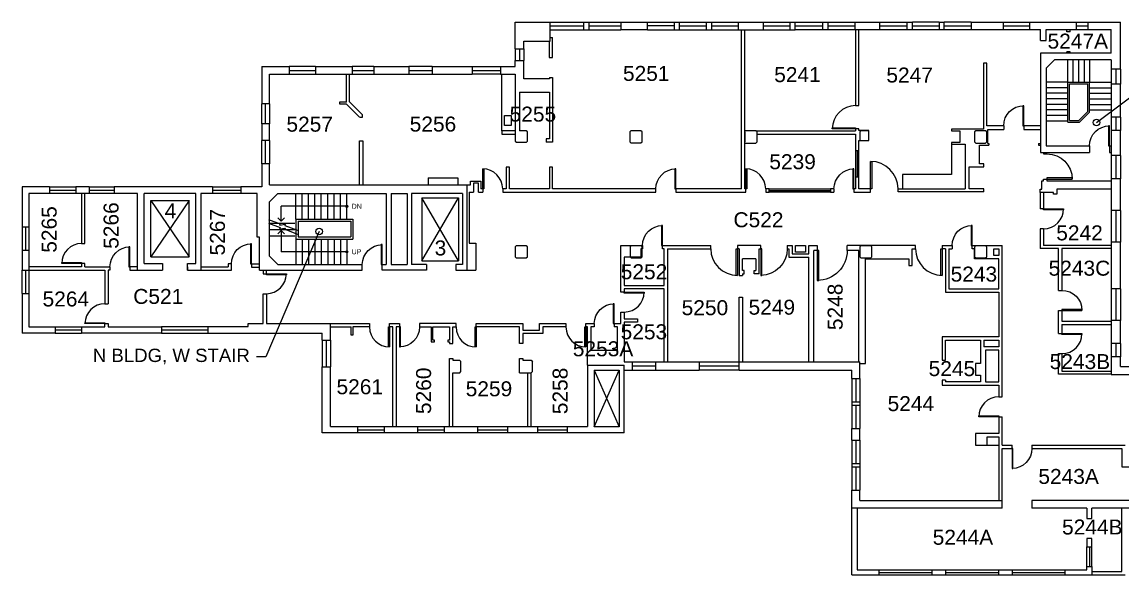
# Model space of a CAD drawing. Extents: x 0 to 5623, y -76 to 3106.
# Drawn here: x 1074 to 3059, y 1353 to 2350 of the extents above; entities that cross this region are included whole.
import ezdxf

# ---------------------------------------------------------------- set-up
doc = ezdxf.new("R2010")
doc.units = 0
doc.header["$MEASUREMENT"] = 0
doc.layers.get('0').update_dxf_attribs({"linetype": 'CONTINUOUS'})
for name, color, linetype in [('A-ANNO-RNUM', 4, 'CONTINUOUS'), ('A-ANNO-TEXT', 4, 'CONTINUOUS'), ('A-ANNO-TEXT-STAIR', 4, 'CONTINUOUS'), ('A-DOOR', 2, 'CONTINUOUS'), ('A-FLOR-CASE', 3, 'CONTINUOUS'), ('A-FLOR-EVTR', 2, 'CONTINUOUS'), ('A-FLOR-PFIX', 2, 'CONTINUOUS'), ('A-FLOR-SHFT', 1, 'CONTINUOUS'), ('A-FLOR-STRS', 2, 'CONTINUOUS'), ('A-GLAZ', 2, 'CONTINUOUS'), ('A-GLAZ-SILL', 1, 'CONTINUOUS'), ('A-WALL-FULL', 6, 'CONTINUOUS'), ('S-COLS', 5, 'CONTINUOUS')]:
    doc.layers.add(name, color=color, linetype=linetype)
doc.layers.get('0').freeze()
doc.styles.add('ARIAL', font='arial.ttf')
doc.styles.get("Standard").update_dxf_attribs({"font": 'SIMPLEX'})
doc.dimstyles.new('DIM1-4', dxfattribs={"dimscale": 48, "dimtxt": 0.09375, "dimasz": 0.125, "dimexe": 0.125, "dimexo": 0.09375, "dimgap": 0.046875, "dimtad": 1, "dimdec": 4, "dimzin": 7, "dimdsep": 46, "dimlunit": 4, "dimtxsty": 'Standard', "dimblk": 'TICK', "dimcen": 2.25, "dimdle": 1.5, "dimadec": 0, "dimazin": 0, "dimtfac": 1, "dimtdec": 4, "dimtix": 1, "dimtofl": 0, "dimtmove": 2, "dimatfit": 3, "dimldrblk": 'TICK', "dimfxl": 1, "dimtolj": 1, "dimtzin": 0, "dimarcsym": 0})

# ---------------------------------------------------------------- blocks, each defined once
blk = doc.blocks.new('TICK')
at = {"linetype": 'Continuous'}
blk.add_line((0.99, 0), (-0.99, 0), dxfattribs=at)
at = {"color": 11}
blk.add_line((-0.22, -0.22), (0.22, 0.22), dxfattribs=at)
blk = doc.blocks.new('*U8')
for p, q in [((0, 0), (0, 0)), ((-36, 0), (-36, 0))]:
    blk.add_line(p, q)
blk.add_lwpolyline([(0, 0), (0, -36), (-1.75, -36), (-1.75, 0)], close=True)
blk.add_arc((0, 0), 36, 180, 270)

msp = doc.modelspace()

# ---------------------------------------------------------------- linework, layer by layer
at = {"layer": 'A-ANNO-TEXT'}
for p, q in [((1660, 2017.5), (1541.9, 2017.5)), ((1541.9, 1990.8), (1541.9, 2017.5)), ((1541.9, 1990.8), (1535.9, 1996.8)), ((1541.9, 1990.8), (1547.9, 1996.8)), ((1541.9, 1974.1), (1535.9, 1968.1)), ((1541.9, 1974.1), (1547.9, 1968.1)), ((1541.9, 1974.1), (1541.9, 1935.5)), ((1660, 1935.5), (1541.9, 1935.5))]:
    msp.add_line(p, q, dxfattribs=at)
for centre in [(1660, 2017.5), (1660, 1935.5)]:
    msp.add_circle(centre, 2, dxfattribs=at)
at = {"layer": 'A-FLOR-CASE'}
for p, q in [((1939.4, 2153.5), (1939.4, 2255.5)), ((2749.9, 2129.4), (2749.9, 2074.6)), ((1806.5, 2068.8), (1860.3, 2068.8)), ((1806.5, 2068.8), (1806.5, 2056.5)), ((1860.3, 2068.8), (1860.3, 2057)), ((2749.9, 2074.6), (2661.7, 2074.6)), ((2661.7, 2074.6), (2661.7, 2049.3))]:
    msp.add_line(p, q, dxfattribs=at)
at = {"layer": 'A-FLOR-EVTR'}
for p, q in [((1306.8, 1926.3), (1306.8, 2028.3)), ((1306.8, 2028.3), (1375.8, 2028.3)), ((1306.8, 2028.3), (1375.8, 1926.3)), ((1375.8, 2028.3), (1306.8, 1926.3)), ((1375.8, 1926.3), (1375.8, 2028.3)), ((1795.4, 2033), (1861.4, 2033)), ((1795.4, 2033), (1795.4, 1919)), ((1861.4, 1919), (1795.4, 2033)), ((1795.4, 1919), (1861.4, 2033)), ((1861.4, 2033), (1861.4, 1919)), ((1306.8, 1926.3), (1375.8, 1926.3)), ((1795.4, 1919), (1861.4, 1919))]:
    msp.add_line(p, q, dxfattribs=at)
at = {"layer": 'A-FLOR-PFIX'}
for p, q in [((1944, 2181), (1956, 2181)), ((1944, 2163), (1944, 2181)), ((1956, 2181), (1956, 2163)), ((1956, 2163), (1944, 2163)), ((2469, 1935), (2469, 1947)), ((2469, 1947), (2487, 1947)), ((2487, 1947), (2487, 1935)), ((2487, 1935), (2469, 1935))]:
    msp.add_line(p, q, dxfattribs=at)
at = {"layer": 'A-FLOR-SHFT'}
for p, q in [((2106, 1722), (2151, 1620)), ((2106, 1620), (2151, 1722))]:
    msp.add_line(p, q, dxfattribs=at)
at = {"layer": 'A-FLOR-STRS'}
for p, q in [((2959.5, 2241.3), (2959.5, 2281.5)), ((2969.5, 2241.3), (2969.5, 2281.5)), ((2979.5, 2241.3), (2979.5, 2281.5)), ((2989.5, 2241.3), (2989.5, 2281.5)), ((2999.5, 2241.3), (2999.5, 2281.5)), ((2959.5, 2241.3), (2920.5, 2241.3)), ((2959.5, 2231.3), (2920.5, 2231.3)), ((2959.5, 2169.3), (2959.5, 2241.3)), ((2959.5, 2241.3), (2998.8, 2241.3)), ((2962.5, 2172.3), (2962.5, 2238.3)), ((2962.5, 2238.3), (2995.8, 2238.3)), ((2995.8, 2188.5), (2995.8, 2238.3)), ((2998.8, 2187.3), (2998.8, 2241.3)), ((2998.8, 2241.3), (3037.8, 2241.3)), ((2998.8, 2231.3), (3037.8, 2231.3)), ((2959.5, 2221.3), (2920.5, 2221.3)), ((2959.5, 2211.3), (2920.5, 2211.3)), ((2998.8, 2221.3), (3037.8, 2221.3)), ((2998.8, 2211.3), (3037.8, 2211.3)), ((2959.5, 2201.3), (2920.5, 2201.3)), ((2959.5, 2191.3), (2920.5, 2191.3)), ((2995.8, 2188.5), (2979.5, 2172.3)), ((2998.8, 2187.3), (2980.8, 2169.3)), ((2998.8, 2201.3), (3037.8, 2201.3)), ((2998.8, 2191.3), (3037.8, 2191.3)), ((2959.5, 2181.3), (2920.5, 2181.3)), ((2959.5, 2171.3), (2920.5, 2171.3)), ((2959.5, 2169.3), (2980.8, 2169.3)), ((2962.5, 2172.3), (2979.5, 2172.3)), ((1568, 1994.5), (1568, 2040.5)), ((1579.5, 1994.5), (1579.5, 2040.5)), ((1591, 1994.5), (1591, 2040.5)), ((1602.5, 1994.5), (1602.5, 2040.5)), ((1614, 1994.5), (1614, 2040.5)), ((1625.5, 1994.5), (1625.5, 2040.5)), ((1637, 1994.5), (1637, 2040.5)), ((1648.5, 1994.5), (1648.5, 2040.5)), ((1660, 1994.5), (1660, 2040.5)), ((1566.4, 1986.5), (1520.4, 1986.5)), ((1566.4, 1975), (1520.4, 1975)), ((1566.4, 1963.5), (1520.4, 1963.5)), ((1568, 1958.5), (1568, 1912.5)), ((1579.5, 1958.5), (1579.5, 1912.5)), ((1591, 1958.5), (1591, 1912.5)), ((1602.5, 1958.5), (1602.5, 1912.5)), ((1614, 1958.5), (1614, 1912.5)), ((1625.5, 1958.5), (1625.5, 1912.5)), ((1637, 1958.5), (1637, 1912.5)), ((1648.5, 1958.5), (1648.5, 1912.5)), ((1660, 1958.5), (1660, 1912.5))]:
    msp.add_line(p, q, dxfattribs=at)
for points in [[(1518.5, 1994), (1539.8, 1986), (1538.9, 1983.5), (1549, 1985.2), (1548.1, 1982.9), (1571, 1974.3)], [(1518.5, 1987.2), (1539.8, 1979.2), (1538.9, 1976.8), (1549, 1978.4), (1548.1, 1976.1), (1571, 1967.5)]]:
    msp.add_lwpolyline(points, dxfattribs=at)
at = {"layer": 'A-GLAZ'}
for p, q in [((2026.9, 2342.8), (2087, 2342.8)), ((2096.4, 2342.8), (2153.9, 2342.8)), ((2250, 2342.9), (2202, 2342.9)), ((2259.9, 2342.8), (2307.9, 2342.8)), ((2317.8, 2342.8), (2365.4, 2342.8)), ((2410.5, 2342.8), (2458.8, 2342.8)), ((2468.3, 2342.9), (2517.7, 2342.9)), ((2527, 2342.9), (2575.6, 2342.9)), ((2620.5, 2342.9), (2669.4, 2342.9)), ((2679.7, 2342.9), (2727.6, 2342.9)), ((2737.1, 2342.9), (2785.5, 2342.9)), ((2842.8, 2343), (2890.8, 2343)), ((2974.8, 2343), (2995.8, 2343)), ((1971.1, 2301.3), (1971.1, 2280.3)), ((1555.8, 2262.5), (1603.8, 2262.5)), ((1669.8, 2262.5), (1708.8, 2262.5)), ((1771.8, 2262.5), (1813.8, 2262.5)), ((1885.8, 2262.5), (1936.8, 2262.5)), ((3046.1, 2265), (3046.1, 2238)), ((1513.5, 2166.3), (1513.5, 2202.3)), ((3046.1, 2178), (3046.1, 2154)), ((1513.5, 2094.3), (1513.5, 2136.3)), ((2580, 2118), (2580, 2070)), ((3046.1, 2109), (3046.1, 2067)), ((1123.8, 2046.5), (1171.8, 2046.5)), ((1195.8, 2046.5), (1240.8, 2046.5)), ((1417.8, 2046.5), (1468.8, 2046.5)), ((2421, 2046), (2532, 2046)), ((3046.1, 2010), (3046.1, 1953)), ((1080.5, 1980.3), (1080.5, 1938.3)), ((1080.5, 1902.3), (1080.5, 1860.3)), ((3046.1, 1869), (3046.1, 1812)), ((1134, 1794.7), (1182, 1794.7)), ((1326, 1794.7), (1410, 1794.7)), ((1623, 1776), (1623, 1728)), ((3046.1, 1770), (3046.1, 1746)), ((2217.1, 1729.5), (2175, 1729.5)), ((2295, 1729.7), (2366.9, 1729.7)), ((2577.5, 1707), (2577.5, 1665)), ((2577.5, 1659), (2577.5, 1617)), ((1680, 1614.8), (1728, 1614.8)), ((1788, 1614.8), (1836, 1614.8)), ((1896, 1614.8), (1950, 1614.8)), ((2004, 1614.8), (2058, 1614.8)), ((2577.5, 1596), (2577.5, 1554)), ((2577.5, 1548), (2577.5, 1506)), ((2998.6, 1404.2), (2998.6, 1368.2)), ((2619, 1357.6), (2715.2, 1357.6)), ((2859, 1357.6), (2955.2, 1357.6))]:
    msp.add_line(p, q, dxfattribs=at)
msp.add_lwpolyline([(2739, 1357.5), (2835, 1357.5)], dxfattribs=at)
at = {"layer": 'A-GLAZ-SILL'}
for p, q in [((2026.8, 2349.6), (2087, 2349.6)), ((2096.4, 2349.6), (2153.9, 2349.6)), ((2201.9, 2349.6), (2249.9, 2349.6)), ((2259.9, 2349.6), (2307.9, 2349.6)), ((2317.8, 2349.6), (2365.4, 2349.6)), ((2410.4, 2349.6), (2458.8, 2349.6)), ((2468.3, 2349.7), (2517.7, 2349.7)), ((2527.1, 2349.7), (2575.4, 2349.7)), ((2620.4, 2349.7), (2669.3, 2349.7)), ((2727.5, 2349.6), (2679.6, 2349.6)), ((2785.4, 2349.6), (2736.9, 2349.6)), ((2842.8, 2349.7), (2890.8, 2349.7)), ((2974.8, 2349.7), (2995.8, 2349.7)), ((2026.8, 2335.8), (2087, 2335.8)), ((2096.7, 2335.8), (2153.9, 2335.8)), ((2201.9, 2335.8), (2249.9, 2335.8)), ((2259.9, 2335.8), (2307.9, 2335.8)), ((2317.8, 2335.8), (2365.4, 2335.8)), ((2410.4, 2335.9), (2458.8, 2335.9)), ((2468.3, 2336.2), (2468.3, 2336.2)), ((2468.3, 2336), (2517.7, 2336)), ((2527.1, 2336), (2575.4, 2336)), ((2620.4, 2336.2), (2669.3, 2336.2)), ((2679.6, 2336.1), (2727.5, 2336.1)), ((2736.9, 2336.1), (2785.4, 2336.1)), ((2842.8, 2336.1), (2890.8, 2336.1)), ((2974.8, 2336.1), (2995.8, 2336.1)), ((1963.5, 2301.3), (1963.5, 2280.3)), ((1978.8, 2301.3), (1978.8, 2280.3)), ((1603.8, 2269.5), (1555.8, 2269.5)), ((1708.8, 2269.5), (1669.8, 2269.5)), ((1813.8, 2269.5), (1771.8, 2269.5)), ((1885.8, 2269.5), (1936.8, 2269.5)), ((3037.8, 2265), (3037.8, 2238)), ((3054.5, 2265), (3054.5, 2238)), ((1555.8, 2255.5), (1603.8, 2255.5)), ((1669.8, 2255.5), (1708.8, 2255.5)), ((1771.8, 2255.5), (1813.8, 2255.5)), ((1936.8, 2255.5), (1885.8, 2255.5)), ((1506.5, 2166.3), (1506.5, 2202.3)), ((1520.5, 2202.3), (1520.5, 2166.3)), ((3037.8, 2178), (3037.8, 2154)), ((3054.5, 2178), (3054.5, 2154)), ((1506.5, 2094.3), (1506.5, 2136.3)), ((1520.5, 2136.3), (1520.5, 2094.3)), ((2577, 2118), (2577, 2070)), ((2583, 2070), (2583, 2118)), ((3037.8, 2109), (3037.8, 2067)), ((3054.5, 2109), (3054.5, 2067)), ((1123.8, 2052.5), (1171.8, 2052.5)), ((1195.8, 2052.5), (1240.8, 2052.5)), ((1417.8, 2052.5), (1468.8, 2052.5)), ((2421, 2049), (2532, 2049)), ((1171.8, 2040.5), (1123.8, 2040.5)), ((1240.8, 2040.5), (1195.8, 2040.5)), ((1468.8, 2040.5), (1417.8, 2040.5)), ((2532, 2043), (2421, 2043)), ((3037.8, 2010), (3037.8, 1953)), ((3046.1, 2010), (3046.1, 1953)), ((3054.5, 2010), (3054.5, 1953)), ((1074.5, 1980.3), (1074.5, 1938.3)), ((1086.5, 1980.3), (1086.5, 1938.3)), ((1074.5, 1860.3), (1074.5, 1902.3)), ((1086.5, 1902.3), (1086.5, 1860.3)), ((3037.8, 1869), (3037.8, 1812)), ((3046.1, 1869), (3046.1, 1812)), ((3054.5, 1869), (3054.5, 1812)), ((1134, 1800.5), (1182, 1800.5)), ((1134, 1788.9), (1182, 1788.9)), ((1326, 1800.6), (1410, 1800.6)), ((1326, 1788.9), (1410, 1788.9)), ((1615.5, 1776), (1615.5, 1728)), ((1630.5, 1776), (1630.5, 1728)), ((3037.8, 1770), (3037.8, 1746)), ((3054.5, 1770), (3054.5, 1746)), ((2175, 1737), (2217, 1737)), ((2295, 1737), (2367, 1737)), ((2175, 1722), (2217, 1722)), ((2367, 1722), (2295, 1722)), ((2570.5, 1707), (2570.5, 1665)), ((2584.5, 1707), (2584.5, 1665)), ((2570.5, 1659), (2570.5, 1617)), ((2584.5, 1659), (2584.5, 1617)), ((1680, 1620.5), (1728, 1620.5)), ((1728, 1609), (1680, 1609)), ((1788, 1620.5), (1836, 1620.5)), ((1836, 1609), (1788, 1609)), ((1896, 1620.5), (1950, 1620.5)), ((1950, 1609), (1896, 1609)), ((2004, 1620.5), (2058, 1620.5)), ((2058, 1609), (2004, 1609)), ((2570.5, 1596), (2570.5, 1554)), ((2584.5, 1596), (2584.5, 1554)), ((2570.5, 1548), (2570.5, 1506)), ((2584.5, 1548), (2584.5, 1506)), ((2994, 1368), (2994, 1404)), ((3003, 1368), (3003, 1404)), ((2619, 1362), (2715, 1362)), ((2619, 1353), (2715, 1353)), ((2739, 1362), (2835, 1362)), ((2739, 1353), (2835, 1353)), ((2859, 1362), (2955, 1362)), ((2859, 1353), (2955, 1353))]:
    msp.add_line(p, q, dxfattribs=at)
at = {"layer": 'A-WALL-FULL'}
for p, q in [((1963.5, 2349.5), (2026.8, 2349.5)), ((1963.5, 2301.3), (1963.5, 2349.5)), ((2026.8, 2315.5), (2026.8, 2349.5)), ((2087, 2335.9), (2087, 2349.6)), ((2087, 2349.6), (2096.4, 2349.6)), ((2096.4, 2349.6), (2096.4, 2335.9)), ((2153.9, 2349.6), (2153.9, 2335.8)), ((2153.9, 2349.6), (2201.9, 2349.6)), ((2201.9, 2335.8), (2201.9, 2349.6)), ((2249.9, 2349.6), (2249.9, 2335.8)), ((2249.9, 2349.6), (2259.9, 2349.6)), ((2259.9, 2335.8), (2259.9, 2349.6)), ((2307.9, 2349.6), (2307.9, 2335.8)), ((2307.9, 2349.6), (2317.8, 2349.6)), ((2317.8, 2335.8), (2317.8, 2349.6)), ((2365.4, 2349.6), (2365.4, 2335.9)), ((2365.4, 2349.6), (2410.4, 2349.6)), ((2410.4, 2349.6), (2410.4, 2335.9)), ((2458.8, 2349.6), (2458.8, 2335.9)), ((2458.8, 2349.6), (2468.3, 2349.6)), ((2468.3, 2336), (2468.3, 2349.6)), ((2517.7, 2336), (2517.7, 2349.7)), ((2517.7, 2349.7), (2527.1, 2349.7)), ((2527.1, 2349.7), (2527.1, 2336)), ((2575.4, 2349.7), (2575.4, 2336.2)), ((2575.4, 2349.7), (2620.4, 2349.7)), ((2620.4, 2349.7), (2620.4, 2336.2)), ((2669.3, 2349.7), (2669.3, 2336.2)), ((2669.3, 2349.7), (2679.6, 2349.7)), ((2679.6, 2336.1), (2679.6, 2349.7)), ((2727.5, 2349.5), (2727.5, 2336.1)), ((2727.6, 2349.6), (2736.9, 2349.6)), ((2736.9, 2336.1), (2736.9, 2349.6)), ((2785.4, 2349.7), (2785.4, 2336.2)), ((2785.4, 2349.7), (2842.8, 2349.7)), ((2842.8, 2349.7), (2842.8, 2336.2)), ((2890.8, 2349.7), (2890.8, 2336.2)), ((2890.8, 2349.7), (2974.8, 2349.7)), ((2974.8, 2349.7), (2974.8, 2336.2)), ((2995.8, 2349.7), (2995.8, 2336.2)), ((2995.8, 2349.7), (3054.5, 2349.7)), ((3054.5, 2265), (3054.5, 2349.7)), ((2026.8, 2321.9), (2031, 2321.9)), ((2028, 2322), (2028, 2322)), ((2031, 2286), (2031, 2321.9)), ((2087, 2335.8), (2096.7, 2335.8)), ((2201.9, 2335.8), (2153.9, 2335.8)), ((2249.9, 2335.8), (2259.9, 2335.8)), ((2307.9, 2335.8), (2317.8, 2335.8)), ((2365.4, 2335.9), (2410.4, 2335.9)), ((2371.5, 2049), (2371.5, 2335.9)), ((2377.5, 2049), (2377.5, 2335.9)), ((2458.8, 2335.9), (2468.3, 2335.9)), ((2517.7, 2336), (2527.1, 2336)), ((2575.4, 2336.2), (2620.4, 2336.2)), ((2577, 2336.2), (2577, 2199)), ((2583, 2199), (2583, 2336.2)), ((2669.3, 2336), (2679.6, 2336)), ((2669.8, 2335.5), (2669.8, 2335.5)), ((2727.5, 2336.1), (2736.9, 2336.1)), ((2785.4, 2336.2), (2842.8, 2336.2)), ((2890.8, 2336.2), (2910.5, 2336.2)), ((2910.5, 2316.3), (2910.5, 2336.2)), ((2920.5, 2316.3), (2920.5, 2336.2)), ((2920.5, 2336.2), (2974.8, 2336.2)), ((2958, 2332), (2958, 2336.2)), ((2964.1, 2332), (2958, 2332)), ((2964.1, 2332), (2964.1, 2336.2)), ((2995.8, 2336.2), (3037.8, 2336.2)), ((3037.8, 2293.5), (3037.8, 2336.2)), ((1978.8, 2315.5), (2026.8, 2315.5)), ((1978.8, 2301.3), (1978.8, 2315.5)), ((2024.9, 2315.5), (2024.9, 2286)), ((2910.5, 2316.3), (2920.5, 2316.3)), ((1963.5, 2301.3), (1978.8, 2301.3)), ((2024.9, 2286), (2031, 2286)), ((2910.5, 2293.5), (2910.5, 2114.7)), ((3037.8, 2293.5), (2910.5, 2293.5)), ((2964.1, 2296), (2958, 2296)), ((2958, 2293.5), (2958, 2296)), ((2964.1, 2293.5), (2964.1, 2296)), ((1506.5, 2269.5), (1506.5, 2202.3)), ((1506.5, 2269.5), (1555.8, 2269.5)), ((1555.8, 2269.5), (1555.8, 2255.5)), ((1603.8, 2269.5), (1603.8, 2255.5)), ((1603.8, 2269.5), (1669.8, 2269.5)), ((1669.8, 2269.5), (1669.8, 2255.5)), ((1708.8, 2269.5), (1708.8, 2255.5)), ((1708.8, 2269.5), (1771.8, 2269.5)), ((1771.8, 2269.5), (1771.8, 2255.5)), ((1813.8, 2269.5), (1813.8, 2255.5)), ((1813.8, 2269.5), (1885.8, 2269.5)), ((1885.8, 2269.5), (1885.8, 2255.5)), ((1936.8, 2269.5), (1936.8, 2255.5)), ((1936.8, 2269.5), (1963.5, 2269.5)), ((1963.5, 2269.5), (1963.5, 2280.3)), ((1963.5, 2280.3), (1978.8, 2280.3)), ((1978.8, 2247.3), (1978.8, 2280.3)), ((2813.8, 2275.4), (2807.7, 2275.4)), ((2807.7, 2275.4), (2807.7, 2156.7)), ((2813.8, 2162.8), (2813.8, 2275.4)), ((2935.5, 2281.5), (2920.5, 2266.5)), ((2920.5, 2266.5), (2920.5, 2126.7)), ((3037.8, 2281.5), (2935.5, 2281.5)), ((3037.8, 2281.5), (3037.8, 2265)), ((3054.5, 2265), (3037.8, 2265)), ((3054.5, 2265), (3054.5, 2277.4)), ((1520.5, 2255.5), (1555.8, 2255.5)), ((1520.5, 2202.3), (1520.5, 2255.5)), ((1603.8, 2255.5), (1669.8, 2255.5)), ((1659.1, 2205), (1659.1, 2255.4)), ((1665, 2205.8), (1665, 2255.4)), ((1708.8, 2255.5), (1771.8, 2255.5)), ((1813.8, 2255.5), (1885.8, 2255.5)), ((1936.8, 2255.5), (1963.5, 2255.5)), ((2025, 2247.3), (1978.8, 2247.3)), ((2025, 2250), (2031, 2250)), ((2025, 2250), (2025, 2247.3)), ((2031, 2250), (2031, 2133)), ((1971.3, 2223.5), (1971.3, 2153.5)), ((1971.3, 2223.5), (2025, 2223.5)), ((2025, 2223.5), (2025, 2139)), ((3054.5, 2238), (3037.8, 2238)), ((3037.8, 2238), (3037.8, 2178)), ((3054.5, 2202.5), (3054.5, 2238)), ((3054.5, 2178), (3054.5, 2238)), ((1659.1, 2205), (1647, 2205)), ((1647, 2205), (1647, 2202)), ((1688, 2182.7), (1665, 2205.8)), ((1520.5, 2202.3), (1506.5, 2202.3)), ((1647, 2202), (1659, 2202)), ((1659, 2202), (1683, 2178)), ((2577, 2199), (2583, 2199)), ((1520.5, 2166.3), (1506.5, 2166.3)), ((1506.5, 2166.3), (1506.5, 2136.3)), ((1520.5, 2136.3), (1520.5, 2166.3)), ((1683.3, 2178), (1688, 2178)), ((1688, 2178), (1688, 2182.7)), ((3054.5, 2178), (3037.8, 2178)), ((1963.6, 2153.5), (1939.4, 2153.5)), ((1939.4, 2153.5), (1939.4, 2147.4)), ((1939.4, 2147.4), (1963.6, 2147.4)), ((2397.5, 2153.5), (2577, 2153.5)), ((2399.5, 2147.5), (2577, 2147.5)), ((2583, 2157), (2577, 2157)), ((2577, 2157), (2577, 2153.5)), ((2577, 2147.5), (2577, 2118)), ((2583, 2154), (2583, 2157)), ((2601, 2154), (2583, 2154)), ((2601, 2136), (2601, 2154)), ((2807.7, 2156.7), (2749.9, 2156.7)), ((2749.9, 2156.7), (2749.9, 2153.7)), ((2749.9, 2156.7), (2749.9, 2153.7)), ((2749.9, 2153.7), (2765.1, 2153.7)), ((2765.1, 2153.7), (2765.1, 2132.4)), ((2844.2, 2162.8), (2813.8, 2162.8)), ((2815.3, 2130.9), (2815.3, 2155.7)), ((2815.3, 2155.7), (2844.2, 2155.7)), ((2844.2, 2162.8), (2844.2, 2155.7)), ((2910.5, 2162.8), (2880.2, 2162.8)), ((2880.2, 2162.8), (2880.2, 2155.7)), ((2880.2, 2155.7), (2910.5, 2155.7)), ((3054.5, 2154), (3037.8, 2154)), ((3037.8, 2154), (3037.8, 2109)), ((3054.5, 2109), (3054.5, 2154)), ((1520.5, 2136.3), (1506.5, 2136.3)), ((1682.8, 2057), (1682.8, 2135.3)), ((1682.8, 2135.3), (1688.7, 2135.3)), ((1688.7, 2135.3), (1688.7, 2057)), ((2025, 2139), (2019, 2139)), ((2019, 2139), (2019, 2133)), ((2031, 2133), (2019, 2133)), ((2583, 2118), (2583, 2136)), ((2583, 2136), (2601, 2136)), ((2765.1, 2132.4), (2749.9, 2132.4)), ((2749.9, 2132.4), (2749.9, 2129.4)), ((2749.9, 2132.4), (2749.9, 2129.4)), ((2749.9, 2129.4), (2774.3, 2129.4)), ((2774.3, 2129.4), (2774.3, 2049.3)), ((2800.4, 2094.4), (2800.4, 2127.9)), ((2800.4, 2127.9), (2817, 2127.9)), ((2815.3, 2130.9), (2817, 2130.9)), ((2817, 2130.9), (2817, 2127.9)), ((2907, 2130.9), (2907, 2127.9)), ((2907, 2130.9), (2910.5, 2130.9)), ((2907, 2127.9), (2910.5, 2127.9)), ((2920.5, 2126.7), (2998.8, 2126.7)), ((2998.8, 2126.7), (2998.8, 2114.7)), ((3034.7, 2126.7), (3034.7, 2114.7)), ((3034.7, 2126.7), (3037.8, 2126.7)), ((2577, 2118), (2583, 2118)), ((2910.5, 2114.7), (2998.8, 2114.7)), ((2916, 2114.7), (2916, 2112)), ((2916, 2112), (2922, 2112)), ((2922, 2112), (2922, 2114.7)), ((3034.7, 2114.7), (3037.8, 2114.7)), ((3054.5, 2109), (3037.8, 2109)), ((1520.5, 2094.3), (1506.5, 2094.3)), ((1506.5, 2094.3), (1506.5, 2052.5)), ((1520.5, 2056.5), (1520.5, 2094.3)), ((1953, 2088), (1947, 2088)), ((1947, 2088), (1947, 2049)), ((1953, 2049), (1953, 2088)), ((2031, 2088), (2025, 2088)), ((2025, 2088), (2025, 2049)), ((2031, 2049), (2031, 2088)), ((2781.8, 2049.3), (2781.8, 2088.6)), ((2781.8, 2088.6), (2808.4, 2088.6)), ((2808.4, 2094.4), (2800.4, 2094.4)), ((2808.4, 2088.6), (2808.4, 2094.4)), ((2577, 2070), (2577, 2049)), ((2583, 2070), (2577, 2070)), ((2583, 2049), (2583, 2070)), ((2916, 2063.5), (2916, 2066.5)), ((2916, 2066.5), (2922, 2066.5)), ((2922, 2066.5), (2922, 2063.5)), ((3037.8, 2067), (3037.8, 2010)), ((3054.5, 2067), (3037.8, 2067)), ((3054.5, 2010), (3054.5, 2067)), ((1074.5, 2052.5), (1074.5, 1980.3)), ((1123.8, 2052.5), (1074.5, 2052.5)), ((1123.8, 2052.5), (1123.8, 2040.5)), ((1171.8, 2052.5), (1171.8, 2040.5)), ((1195.8, 2052.5), (1171.8, 2052.5)), ((1195.8, 2052.5), (1195.8, 2040.5)), ((1240.8, 2052.5), (1240.8, 2040.5)), ((1417.8, 2052.5), (1240.8, 2052.5)), ((1417.8, 2052.5), (1417.8, 2040.5)), ((1506.5, 2052.5), (1468.8, 2052.5)), ((1468.8, 2052.5), (1468.8, 2040.5)), ((1520.5, 2056.5), (1876.5, 2056.5)), ((1876.5, 2056.5), (1876.5, 1902.6)), ((1876.5, 2056.5), (1883.1, 2056.5)), ((1883.1, 2056.5), (1883.1, 2062.9)), ((1883.1, 2062.9), (1901.6, 2062.9)), ((1897.3, 2059.5), (1888.1, 2059.5)), ((1888.1, 2059.5), (1888.1, 2043)), ((1897.3, 2043), (1897.3, 2059.5)), ((1901.6, 2062.9), (1901.6, 2049)), ((1904.9, 2049), (1901.6, 2049)), ((1904.9, 2049), (1904.9, 2043)), ((1947, 2049), (1940.9, 2049)), ((1940.9, 2049), (1940.9, 2043)), ((2025, 2049), (1953, 2049)), ((2217, 2049), (2031, 2049)), ((2217, 2043), (2217, 2049)), ((2253, 2049), (2253, 2043)), ((2371.5, 2049), (2253, 2049)), ((2379, 2049), (2377.5, 2049)), ((2379, 2043), (2379, 2049)), ((2415, 2049), (2415, 2043)), ((2421, 2049), (2415, 2049)), ((2421, 2043), (2421, 2049)), ((2538, 2049), (2532, 2049)), ((2532, 2049), (2532, 2043)), ((2538, 2049), (2538, 2043)), ((2577, 2049), (2574, 2049)), ((2574, 2049), (2574, 2043)), ((2604, 2049), (2583, 2049)), ((2604, 2043), (2604, 2049)), ((2653.5, 2043.6), (2653.5, 2049.3)), ((2653.5, 2049.3), (2774.3, 2049.3)), ((2808.4, 2049.3), (2781.8, 2049.3)), ((2808.4, 2043.6), (2808.4, 2049.3)), ((2910, 2042.5), (2910, 2048.5)), ((2910, 2048.5), (2913, 2048.5)), ((2913, 2048.5), (2913, 2063.5)), ((2913, 2063.5), (2916, 2063.5)), ((2922, 2063.5), (3037.8, 2063.5)), ((3037.8, 2048.5), (2940, 2048.5)), ((2940, 2048.5), (2940, 2039.5)), ((1086.5, 2040.5), (1086.5, 1980.3)), ((1123.8, 2040.5), (1086.5, 2040.5)), ((1195.8, 2040.5), (1171.8, 2040.5)), ((1182, 2040), (1182, 1950.5)), ((1188, 1950.5), (1188, 2040)), ((1282.8, 2040.5), (1240.8, 2040.5)), ((1282.8, 1902.5), (1282.8, 2040.5)), ((1294.8, 1914.3), (1294.8, 2040.5)), ((1387.8, 2040.5), (1294.8, 2040.5)), ((1387.8, 1914.3), (1387.8, 2040.5)), ((1396.8, 2040.5), (1396.8, 1902.5)), ((1417.8, 2040.5), (1396.8, 2040.5)), ((1498.4, 2040.5), (1468.8, 2040.5)), ((1498.4, 1962), (1498.4, 2040.5)), ((1535.4, 2040.5), (1520.4, 2025.5)), ((1520.4, 1927.5), (1520.4, 2025.5)), ((1535.4, 2040.5), (1731, 2040.5)), ((1740, 2040.5), (1768.5, 2040.5)), ((1768.5, 2040.5), (1768.5, 1912.5)), ((1868.5, 2040.5), (1776.5, 2040.5)), ((1776.5, 2040.5), (1776.5, 1912.5)), ((1868.5, 2040.5), (1868.5, 1912.5)), ((1880.5, 2043), (1880.5, 1951)), ((1880.5, 2043), (1888.1, 2043)), ((1897.3, 2043), (1904.9, 2043)), ((1940.9, 2043), (2217, 2043)), ((2253, 2043), (2379, 2043)), ((2415, 2043), (2421, 2043)), ((2532, 2043), (2538, 2043)), ((2574, 2043), (2604, 2043)), ((2808.4, 2043.6), (2653.5, 2043.6)), ((2934, 2042.5), (2910, 2042.5)), ((2910, 2042.5), (2910, 2013)), ((2916, 2042.5), (2916, 2013)), ((2934, 2039.5), (2934, 2042.5)), ((2940, 2039.5), (2934, 2039.5)), ((2916, 2013), (2910, 2013)), ((3054.5, 2010), (3037.8, 2010)), ((1568, 1994.5), (1671, 1994.5)), ((1568, 1994.5), (1568, 1958.5)), ((1572, 1990.5), (1667, 1990.5)), ((1572, 1990.5), (1572, 1962.5)), ((1667, 1990.5), (1667, 1962.5)), ((1671, 1994.5), (1671, 1958.5)), ((1074.5, 1980.3), (1086.5, 1980.3)), ((2916, 1977), (2910, 1977)), ((2910, 1977), (2910, 1941.3)), ((2916, 1977), (2916, 1947)), ((1182, 1950.5), (1188, 1950.5)), ((1568, 1958.5), (1671, 1958.5)), ((1572, 1962.5), (1667, 1962.5)), ((1880.5, 1951), (1892.3, 1951)), ((1892.3, 1951), (1892.3, 1902.6)), ((2154, 1863), (2154, 1947)), ((2154, 1947), (2193, 1947)), ((2193, 1947), (2193, 1941)), ((2229, 1941), (2229, 1947)), ((2229, 1947), (2316, 1947)), ((2316, 1941), (2316, 1947)), ((2364, 1947), (2364, 1941)), ((2406, 1947), (2364, 1947)), ((2406, 1941), (2406, 1947)), ((2454, 1947), (2454, 1941)), ((2454, 1947), (2463, 1947)), ((2463, 1947), (2463, 1932)), ((2493, 1932), (2493, 1947)), ((2493, 1947), (2508, 1947)), ((2508, 1947), (2508, 1938)), ((2562, 1938), (2562, 1947)), ((2685, 1947), (2562, 1947)), ((2685, 1941), (2685, 1947)), ((2733, 1947), (2733, 1941)), ((2733, 1947), (2751, 1947)), ((2751, 1947), (2751, 1941)), ((2787, 1941), (2787, 1947)), ((2787, 1947), (2841, 1947)), ((2841, 1674), (2841, 1947)), ((3038.1, 1947), (2916, 1947)), ((3054.5, 1953), (3037.8, 1953)), ((3037.8, 1953), (3037.8, 1869)), ((3054.5, 1869), (3054.5, 1953)), ((1074.5, 1938.3), (1074.5, 1902.3)), ((1074.5, 1938.3), (1086.5, 1938.3)), ((1086.5, 1938.3), (1086.5, 1902.3)), ((1520.4, 1927.5), (1535.4, 1912.5)), ((2190, 1926), (2160, 1926)), ((2160, 1926), (2160, 1875)), ((2193, 1941), (2190, 1941)), ((2190, 1941), (2190, 1926)), ((2232, 1941), (2229, 1941)), ((2232, 1875), (2232, 1941)), ((2238, 1941), (2238, 1737)), ((2238, 1941), (2316, 1941)), ((2367, 1941), (2364, 1941)), ((2367, 1941), (2367, 1893)), ((2403, 1896), (2403, 1941)), ((2403, 1941), (2406, 1941)), ((2454, 1941), (2457, 1941)), ((2457, 1941), (2457, 1926)), ((2457, 1926), (2493, 1926)), ((2463, 1932), (2493, 1932)), ((2493, 1737), (2493, 1926)), ((2502, 1737), (2502, 1938)), ((2508, 1938), (2502, 1938)), ((2583, 1938), (2562, 1938)), ((2583, 1737), (2583, 1938)), ((2679, 1911), (2679, 1941)), ((2679, 1941), (2685, 1941)), ((2739, 1941), (2733, 1941)), ((2739, 1941), (2739, 1863)), ((2745, 1941), (2745, 1869)), ((2745, 1941), (2751, 1941)), ((2791.2, 1941), (2787, 1941)), ((2791.2, 1923), (2791.2, 1941)), ((2826, 1929), (2826, 1941)), ((2826, 1941), (2835, 1941)), ((2835, 1929), (2826, 1929)), ((2835, 1941), (2835, 1929)), ((2943, 1941.3), (2910, 1941.3)), ((2943, 1866), (2943, 1941.3)), ((3038.1, 1941.3), (2949, 1941.3)), ((2949, 1941.3), (2949, 1866)), ((1182, 1908.5), (1086, 1908.5)), ((1188, 1914.5), (1182, 1914.5)), ((1182, 1914.5), (1182, 1908.5)), ((1188, 1908.5), (1188, 1914.5)), ((1188, 1908.5), (1233, 1908.5)), ((1233, 1908.5), (1233, 1902.5)), ((1282.8, 1908.5), (1269, 1908.5)), ((1269, 1908.5), (1269, 1902.5)), ((1294.8, 1914.3), (1327.8, 1914.3)), ((1327.8, 1914.3), (1327.8, 1902.5)), ((1372.8, 1902.5), (1372.8, 1914.3)), ((1372.8, 1914.3), (1387.8, 1914.3)), ((1372.8, 1908.3), (1372.8, 1902.5)), ((1396.8, 1908.5), (1446, 1908.5)), ((1452, 1914), (1446, 1914)), ((1446, 1914), (1446, 1908.5)), ((1452, 1902.5), (1452, 1914)), ((1488, 1914), (1502.6, 1914)), ((1488, 1914), (1488, 1908)), ((1488, 1908), (1502.6, 1908)), ((1535.4, 1912.5), (1687.8, 1912.5)), ((1687.8, 1902.5), (1687.8, 1912.5)), ((1723.8, 1912.5), (1731, 1912.5)), ((1723.8, 1902.5), (1723.8, 1912.5)), ((1740, 1912.5), (1768.5, 1912.5)), ((1803.5, 1912.5), (1776.5, 1912.5)), ((1803.5, 1912.5), (1803.5, 1902.5)), ((1856.5, 1912.5), (1856.5, 1902.5)), ((1868.5, 1912.5), (1856.5, 1912.5)), ((2373, 1902), (2373, 1923)), ((2397, 1923), (2373, 1923)), ((2397, 1923), (2397, 1902)), ((2595, 1734), (2595, 1923)), ((2595, 1923), (2673, 1923)), ((2673, 1923), (2673, 1911)), ((2673, 1911), (2679, 1911)), ((2835, 1923), (2791.2, 1923)), ((2835, 1869), (2835, 1923)), ((1074.5, 1902.3), (1086.5, 1902.3)), ((1086, 1902.5), (1224, 1902.5)), ((1224, 1902.5), (1224, 1842)), ((1233, 1902.5), (1230, 1902.5)), ((1230, 1902.5), (1230, 1842)), ((1269, 1902.5), (1282.8, 1902.5)), ((1282.8, 1902.5), (1327.8, 1902.5)), ((1372.8, 1902.5), (1396.8, 1902.5)), ((1396.8, 1902.5), (1452, 1902.5)), ((1502.6, 1902.5), (1687.8, 1902.5)), ((1509, 1902), (1509, 1896)), ((1509, 1896), (1515, 1896)), ((1515, 1896), (1515, 1902)), ((1768.5, 1902.5), (1723.8, 1902.5)), ((1803.5, 1902.5), (1768.5, 1902.5)), ((1856.5, 1902.5), (1876.5, 1902.5)), ((1876.5, 1902.6), (1892.3, 1902.6)), ((2367, 1893), (2373, 1893)), ((2376, 1902), (2373, 1902)), ((2373, 1896), (2373, 1893)), ((2373, 1896), (2376, 1896)), ((2376, 1896), (2376, 1902)), ((2394, 1896), (2394, 1902)), ((2394, 1902), (2397, 1902)), ((2403, 1896), (2394, 1896)), ((2160, 1875), (2232, 1875)), ((2232, 1869), (2160, 1869)), ((2160, 1869), (2160, 1863)), ((2232, 1737), (2232, 1869)), ((2745, 1869), (2835, 1869)), ((2943, 1866), (2949, 1866)), ((3054.5, 1869), (3037.8, 1869)), ((1074.5, 1860.3), (1086.5, 1860.3)), ((1074.5, 1860.3), (1074.5, 1788.9)), ((1086.5, 1860.3), (1086.5, 1800.5)), ((1509, 1806.5), (1509, 1860)), ((1509, 1860), (1515, 1860)), ((1515, 1860), (1515, 1806.5)), ((2160, 1863), (2154, 1863)), ((2367, 1737), (2367, 1854)), ((2367, 1854), (2373, 1854)), ((2373, 1854), (2373, 1737)), ((2739, 1863), (2835, 1863)), ((2835, 1863), (2835, 1782)), ((1224, 1842), (1230, 1842)), ((2154, 1806), (2154, 1827)), ((2154, 1827), (2160, 1827)), ((2160, 1827), (2160, 1815)), ((2943, 1830), (2949, 1830)), ((2943, 1788), (2943, 1830)), ((2949, 1830), (2949, 1810.6)), ((1224, 1800.5), (1224, 1806)), ((1224, 1806), (1230, 1806)), ((1230, 1806), (1230, 1800.5)), ((1482, 1800.6), (1482, 1806.5)), ((1482, 1806.5), (1509, 1806.5)), ((1515, 1806.5), (1630.5, 1806.5)), ((1630.5, 1776), (1630.5, 1806.5)), ((1630.5, 1806), (1701, 1806)), ((1701, 1806), (1701, 1800)), ((1737, 1800), (1737, 1806)), ((1737, 1806), (1755, 1806)), ((1755, 1806), (1755, 1800)), ((1791, 1806), (1791, 1800)), ((1857, 1806), (1791, 1806)), ((1857, 1800), (1857, 1806)), ((1893, 1800), (1893, 1806)), ((1893, 1806), (1977, 1806)), ((1977, 1806), (1977, 1794)), ((2007, 1794), (2007, 1806)), ((2007, 1806), (2055, 1806)), ((2055, 1806), (2055, 1800)), ((2091, 1800), (2091, 1806)), ((2091, 1806), (2106, 1806)), ((2106, 1806), (2106, 1800)), ((2142, 1806), (2142, 1800)), ((2142, 1806), (2154, 1806)), ((2160, 1815), (2184, 1815)), ((2184, 1809), (2160, 1809)), ((2160, 1809), (2160, 1737)), ((2184, 1815), (2184, 1809)), ((2949, 1810.6), (3037.8, 1810.6)), ((3054.5, 1812), (3037.8, 1812)), ((3037.8, 1812), (3037.8, 1770)), ((3054.5, 1770), (3054.5, 1812)), ((1134, 1788.9), (1074.5, 1788.9)), ((1086.5, 1800.5), (1134, 1800.5)), ((1134, 1800.5), (1134, 1788.9)), ((1182, 1800.5), (1182, 1788.9)), ((1182, 1800.5), (1224, 1800.5)), ((1326, 1788.9), (1182, 1788.9)), ((1230, 1800.5), (1326, 1800.5)), ((1326, 1800.6), (1326, 1788.9)), ((1410, 1788.9), (1410, 1800.6)), ((1410, 1800.6), (1482, 1800.6)), ((1410, 1788.9), (1615.5, 1788.9)), ((1615.5, 1776), (1615.5, 1788.9)), ((1630.5, 1800), (1668, 1800)), ((1668, 1785), (1668, 1800)), ((1701, 1800), (1671, 1800)), ((1671, 1800), (1671, 1785)), ((1743, 1800), (1737, 1800)), ((1743, 1620), (1743, 1800)), ((1755, 1800), (1749, 1800)), ((1749, 1800), (1749, 1620)), ((1791, 1800), (1812, 1800)), ((1812, 1800), (1812, 1773)), ((1815, 1776), (1815, 1800)), ((1815, 1800), (1845, 1800)), ((1845, 1800), (1845, 1776)), ((1851, 1770), (1851, 1800)), ((1851, 1800), (1857, 1800)), ((1971, 1800), (1893, 1800)), ((1971, 1770), (1971, 1800)), ((1977, 1794), (2007, 1794)), ((2013, 1788), (1977, 1788)), ((1977, 1788), (1977, 1770)), ((2055, 1800), (2013, 1800)), ((2013, 1800), (2013, 1788)), ((2094, 1800), (2091, 1800)), ((2094, 1731), (2094, 1800)), ((2100, 1800), (2100, 1758)), ((2106, 1800), (2100, 1800)), ((2148, 1800), (2142, 1800)), ((2148, 1758), (2148, 1800)), ((2943, 1788), (2949, 1788)), ((2949, 1804.6), (3037.8, 1804.6)), ((2949, 1804.6), (2949, 1788)), ((1615.5, 1776), (1630.5, 1776)), ((1671, 1785), (1668, 1785)), ((1812, 1773), (1818, 1773)), ((1818, 1776), (1815, 1776)), ((1818, 1773), (1818, 1776)), ((1845, 1776), (1842, 1776)), ((1842, 1776), (1842, 1773)), ((1842, 1773), (1845, 1773)), ((1845, 1773), (1845, 1770)), ((1845, 1770), (1851, 1770)), ((1977, 1770), (1971, 1770)), ((2835, 1782), (2733, 1782)), ((2733, 1782), (2733, 1740)), ((2739, 1740), (2739, 1776)), ((2739, 1776), (2802, 1776)), ((2802, 1776), (2802, 1734)), ((2808, 1776), (2835, 1776)), ((2808, 1776), (2808, 1764)), ((2835, 1776), (2835, 1764)), ((3054.5, 1770), (3037.8, 1770)), ((2100, 1758), (2148, 1758)), ((2835, 1764), (2808, 1764)), ((2811, 1758), (2811, 1701)), ((2835, 1758), (2811, 1758)), ((2835, 1701), (2835, 1758)), ((2943, 1714.7), (2943, 1752)), ((2943, 1752), (2949, 1752)), ((2949, 1752), (2949, 1720.6)), ((1615.5, 1609), (1615.5, 1728)), ((1615.5, 1728), (1630.5, 1728)), ((1630.5, 1620.5), (1630.5, 1728)), ((1845, 1620), (1845, 1743)), ((1845, 1743), (1851, 1743)), ((1851, 1743), (1851, 1740)), ((1971, 1717.5), (1971, 1743)), ((1971, 1743), (1977, 1743)), ((1977, 1743), (1977, 1740)), ((2094, 1731), (2094, 1620.5)), ((2094, 1731), (2160, 1731)), ((2160, 1737), (2175, 1737)), ((2160, 1609), (2160, 1731)), ((2175, 1722), (2175, 1737)), ((2217, 1737), (2295, 1737)), ((2217, 1722), (2217, 1737)), ((2295, 1737), (2295, 1722)), ((2367, 1737), (2584.5, 1737)), ((2367, 1722), (2367, 1737)), ((2584.5, 1707), (2584.5, 1737)), ((2584.5, 1734), (2595, 1734)), ((2733, 1740), (2739, 1740)), ((2802, 1734), (2793, 1734)), ((2793, 1734), (2793, 1713)), ((3054.5, 1746), (3037.8, 1746)), ((3037.8, 1746), (3037.8, 1714.5)), ((3054.5, 1728.5), (3054.5, 1746)), ((3054.5, 1728.5), (3186.5, 1728.5)), ((1851, 1620), (1851, 1717.5)), ((1985.9, 1717.5), (1985.9, 1620.6)), ((1992, 1620), (1992, 1717.2)), ((2106, 1722), (2151, 1722)), ((2106, 1722), (2106, 1620.5)), ((2151, 1722), (2151, 1620.5)), ((2160, 1722), (2175, 1722)), ((2217, 1722), (2295, 1722)), ((2367, 1722), (2570.5, 1722)), ((2570.5, 1707), (2570.5, 1722)), ((2570.5, 1707), (2584.5, 1707)), ((2793, 1713), (2802, 1713)), ((2802, 1713), (2802, 1701)), ((3037.8, 1714.7), (2943, 1714.7)), ((2949, 1720.6), (3037.8, 1720.6)), ((3037.8, 1714.5), (3160.5, 1714.5)), ((2739, 1704), (2733, 1704)), ((2733, 1704), (2733, 1695)), ((2733, 1695), (2835, 1695)), ((2739, 1704), (2739, 1701)), ((2802, 1701), (2739, 1701)), ((2811, 1701), (2835, 1701)), ((2835, 1695), (2835, 1674)), ((2835, 1674), (2841, 1674)), ((2570.5, 1665), (2584.5, 1665)), ((2570.5, 1665), (2570.5, 1659)), ((2570.5, 1659), (2584.5, 1659)), ((2584.5, 1665), (2584.5, 1659)), ((2835, 1638), (2841, 1638)), ((2835, 1638), (2835, 1608)), ((2841, 1587), (2841, 1638)), ((1680, 1609), (1615.5, 1609)), ((1630.5, 1620.5), (1680, 1620.5)), ((1680, 1609), (1680, 1620.5)), ((1728, 1609), (1728, 1620.5)), ((1728, 1620.5), (1788, 1620.5)), ((1788, 1609), (1728, 1609)), ((1788, 1609), (1788, 1620.5)), ((1836, 1609), (1836, 1620.5)), ((1836, 1620.5), (1896, 1620.5)), ((1896, 1609), (1836, 1609)), ((1896, 1609), (1896, 1620.5)), ((1950, 1609), (1950, 1620.5)), ((1950, 1620.5), (2004, 1620.5)), ((2004, 1609), (1950, 1609)), ((2004, 1609), (2004, 1620.5)), ((2058, 1609), (2058, 1620.5)), ((2058, 1620.5), (2094, 1620.5)), ((2160, 1609), (2058, 1609)), ((2106, 1620.5), (2151, 1620.5)), ((2570.5, 1596), (2570.5, 1617)), ((2570.5, 1617), (2584.5, 1617)), ((2584.5, 1596), (2584.5, 1617)), ((2835, 1608), (2793, 1608)), ((2793, 1608), (2793, 1587)), ((2570.5, 1596), (2584.5, 1596)), ((2814, 1587), (2814, 1602)), ((2814, 1602), (2835, 1602)), ((2835, 1602), (2835, 1487.5)), ((2793, 1587), (2814, 1587)), ((2814, 1587), (2835, 1587)), ((2841, 1587), (2859, 1587)), ((2841, 1487.5), (2841, 1581)), ((2841, 1581), (2859, 1581)), ((2859, 1581), (2859, 1587)), ((2895, 1587), (2895, 1581)), ((2895, 1587), (3063, 1587)), ((2895, 1581), (3057, 1581)), ((3057, 1581), (3057, 1548)), ((2570.5, 1554), (2584.5, 1554)), ((2570.5, 1554), (2570.5, 1548)), ((2570.5, 1548), (2584.5, 1548)), ((2584.5, 1554), (2584.5, 1548)), ((3057, 1548), (3160.5, 1548)), ((2570.5, 1353), (2570.5, 1506)), ((2570.5, 1506), (2584.5, 1506)), ((2584.5, 1487.5), (2584.5, 1506)), ((2841, 1473.5), (2570.5, 1473.5)), ((2580, 1473), (2580, 1362)), ((2584.5, 1487.5), (2841, 1487.5)), ((2841, 1473.5), (2841, 1487.5)), ((3160.5, 1487.5), (2895, 1487.5)), ((2895, 1487.5), (2895, 1473.5)), ((2994, 1473.5), (2895, 1473.5)), ((2994, 1473.5), (2994, 1455)), ((3174.5, 1473.5), (3003, 1473.5)), ((3003, 1455), (3003, 1473.5)), ((3057, 1359), (3057, 1473)), ((2994, 1455), (3003, 1455)), ((2994, 1419), (2994, 1404)), ((3003, 1419), (2994, 1419)), ((3003, 1404), (3003, 1419)), ((2994, 1404), (3003, 1404)), ((2570.5, 1353), (2619, 1353)), ((2580, 1362), (2619, 1362)), ((2619, 1362), (2619, 1353)), ((2715, 1353), (2715, 1362)), ((2715, 1362), (2739, 1362)), ((2715, 1353), (2739, 1353)), ((2739, 1362), (2739, 1353)), ((2835, 1353), (2835, 1362)), ((2835, 1353), (2859, 1353)), ((2859, 1362), (2859, 1353)), ((2955, 1353), (2955, 1362)), ((2955, 1362), (2994, 1362)), ((2955, 1353), (3003, 1353)), ((2994, 1362), (2994, 1368)), ((2994, 1368), (3003, 1368)), ((3003, 1368), (3003, 1353)), ((3003, 1359), (3057, 1359)), ((3003, 1353), (3063, 1353))]:
    msp.add_line(p, q, dxfattribs=at)
at = {"layer": 'A-WALL-FULL', "linetype": 'Continuous'}
for p, q in [((1963.5, 2255.5), (1963.5, 2151.5)), ((1731, 2040.5), (1731, 1912.5)), ((1740, 2040.5), (1740, 1912.5)), ((1502.6, 1962.1), (1498.4, 1962.1)), ((1502.6, 1902.5), (1502.6, 1962.1))]:
    msp.add_line(p, q, dxfattribs=at)
at = {"layer": 'A-WALL-FULL'}
msp.add_lwpolyline([(2835, 1362), (2859, 1362)], dxfattribs=at)
at = {"layer": 'S-COLS'}
for p, q in [((1963.5, 2151.5), (1963.5, 2135.2)), ((1983.5, 2153.5), (1971.3, 2153.5)), ((1985.5, 2151.5), (1983.5, 2153.5)), ((1985.5, 2134.9), (1985.5, 2151.5)), ((2397.5, 2153.5), (2377.5, 2153.5)), ((2377.5, 2151.5), (2377.5, 2133.5)), ((2399.5, 2151.5), (2397.5, 2153.5)), ((2399.5, 2133.5), (2399.5, 2151.5)), ((2586.5, 2153.5), (2584.5, 2151.5)), ((2584.5, 2151.5), (2584.5, 2137.5)), ((2601, 2153.5), (2586.5, 2153.5)), ((2377.5, 2131.5), (2397.5, 2131.5)), ((2397.5, 2131.5), (2399.5, 2133.5)), ((1865.5, 1719.5), (1865.5, 1737.9)), ((1994.5, 1719.7), (1994.5, 1737.4)), ((1851, 1717.5), (1863.5, 1717.5)), ((1863.5, 1717.5), (1865.5, 1719.5)), ((1971, 1717.5), (1992.3, 1717.5)), ((1992, 1717.2), (1994.5, 1719.7))]:
    msp.add_line(p, q, dxfattribs=at)
at = {"layer": 'S-COLS', "linetype": 'Continuous'}
for p, q in [((1963.6, 2135.2), (1965.8, 2133)), ((1965.8, 2133), (1983.6, 2133)), ((1983.6, 2133), (1985.5, 2134.9)), ((1851, 1740.1), (1863.5, 1740.1)), ((1863.3, 1740.1), (1865.5, 1737.9)), ((1977, 1740), (1992, 1740)), ((1992, 1740), (1994.5, 1737.4))]:
    msp.add_line(p, q, dxfattribs=at)
at = {"layer": 'S-COLS'}
for points in [[(2170.1, 2151.7), (2170.1, 2133.7), (2172.1, 2131.7), (2190.1, 2131.7), (2192.1, 2133.7), (2192.1, 2151.7), (2190.1, 2153.7), (2172.1, 2153.7)], [(2791.5, 2151.5), (2791.5, 2133.5), (2793.5, 2131.5), (2811.5, 2131.5), (2813.5, 2133.5), (2813.5, 2151.5), (2811.5, 2153.5), (2793.5, 2153.5)], [(1963.5, 1944.5), (1963.5, 1926.5), (1965.5, 1924.5), (1983.5, 1924.5), (1985.5, 1926.5), (1985.5, 1944.5), (1983.5, 1946.5), (1965.5, 1946.5)], [(2170.5, 1944.5), (2170.5, 1926.5), (2172.5, 1924.5), (2190.5, 1924.5), (2192.5, 1926.5), (2192.5, 1944.5), (2190.5, 1946.5), (2172.5, 1946.5)], [(2584.5, 1944.5), (2584.5, 1926.5), (2586.5, 1924.5), (2604.5, 1924.5), (2606.5, 1926.5), (2606.5, 1944.5), (2604.5, 1946.5), (2586.5, 1946.5)], [(2791.5, 1944.5), (2791.5, 1926.5), (2793.5, 1924.5), (2811.5, 1924.5), (2813.5, 1926.5), (2813.5, 1944.5), (2811.5, 1946.5), (2793.5, 1946.5)]]:
    msp.add_lwpolyline(points, close=True, dxfattribs=at)

# ---------------------------------------------------------------- block references
at = {"layer": 'A-DOOR'}
for p, xscale, yscale, zscale, rotation in [((2577, 2157), 1.166666666666667, 1.166666666666667, 1.166666666666667, 270), ((2922, 2066.5), -1.262726115645516, 1.262726115645516, 1.262726115645516, 90), ((2604, 2049), 1.374481603092489, 1.374481603092489, 1.374481603092489, 180)]:
    msp.add_blockref('*U8', p, dxfattribs=dict(at, xscale=xscale, yscale=yscale, zscale=zscale, rotation=rotation))
at = {"layer": 'A-DOOR', "xscale": -1}
for p, rotation in [((2880.1, 2162.8), 180), ((3034.7, 2126.7), 180), ((2253, 2049), 180), ((2574, 2049), 180), ((2229, 1947), 180), ((2787, 1947), 180), ((1488, 1914), 180), ((1723.8, 1912.5), 180), ((1269, 1908.5), 180), ((2949, 1830), 90), ((2142, 1806), 180)]:
    msp.add_blockref('*U8', p, dxfattribs=dict(at, rotation=rotation))
at = {"layer": 'A-DOOR'}
for p, rotation in [((1904.9, 2049), 180), ((2379, 2049), 180), ((2916, 2013), 90), ((1182, 1914.5), 270), ((1515, 1896), 90), ((2160, 1863), 90), ((1224, 1806), 270), ((2949, 1788), 90), ((2835, 1638), 270)]:
    msp.add_blockref('*U8', p, dxfattribs=dict(at, rotation=rotation))
for p, xscale, yscale, zscale in [((2364, 1941), 1.333333333333333, 1.333333333333333, 1.333333333333333), ((2406, 1941), -1.333333333333333, 1.333333333333333, 1.333333333333333), ((2508, 1938), -1.5, 1.5, 1.5), ((2733, 1941), 1.333333333333333, 1.333333333333333, 1.333333333333333)]:
    msp.add_blockref('*U8', p, dxfattribs=dict(at, xscale=xscale, yscale=yscale, zscale=zscale))
for p in [(1737, 1800), (1893, 1800), (2091, 1800)]:
    msp.add_blockref('*U8', p, dxfattribs=at)
at = {"layer": 'A-DOOR', "xscale": -1}
for p in [(1755, 1800), (2859, 1581)]:
    msp.add_blockref('*U8', p, dxfattribs=at)

# ---------------------------------------------------------------- texts
at = {"layer": 'A-ANNO-RNUM', "style": 'ARIAL'}
for s, p in [('5247A', (2923, 2301.8)), ('5251', (2157.7, 2243.6)), ('5241', (2430.3, 2241.4)), ('5247', (2632.5, 2240.7)), ('5255', (1953.4, 2170.2)), ('5257', (1551.1, 2152.1)), ('5256', (1773.3, 2152.3)), ('5239', (2421.5, 2084.4)), ('4', (1331.6, 1995.8)), ('C522', (2356.9, 1979.8)), ('5242', (2938.7, 1956.2)), ('3', (1818.2, 1929)), ('5252', (2153.7, 1886.1)), ('5243', (2748.3, 1881.8)), ('5243C', (2924.9, 1892.5)), ('C521', (1275, 1841.6)), ('5264', (1111.5, 1837)), ('5250', (2263.5, 1821.3)), ('5249', (2384.1, 1822.2)), ('5253', (2153.5, 1777.8)), ('5253A', (2067.3, 1747.2)), ('5243B', (2926.8, 1724.2)), ('5245', (2708.7, 1711.5)), ('5261', (1641.4, 1678.8)), ('5259', (1874.2, 1675.1)), ('5244', (2634.7, 1648.4)), ('5243A', (2906.5, 1517.1)), ('5244B', (2949.2, 1426)), ('5244A', (2716, 1407.5))]:
    msp.add_text(s, height=27, dxfattribs=at).set_placement(p)
for s, p in [('5265', (1136.9, 1933.8)), ('5266', (1248.5, 1940.9)), ('5267', (1440.2, 1928.9)), ('5248', (2553.7, 1794.3)), ('5260', (1811.8, 1643)), ('5258', (2057.9, 1642.8))]:
    msp.add_text(s, height=27, rotation=90, dxfattribs=at).set_placement(p)
at = {"layer": 'A-ANNO-TEXT', "style": 'ARIAL'}
for s, p in [('DN', (1668.7, 2013.1)), ('UP', (1668.7, 1931.1))]:
    msp.add_text(s, height=9, dxfattribs=at).set_placement(p)
at = {"layer": 'A-ANNO-TEXT-STAIR', "style": 'ARIAL'}
msp.add_text('N BLDG, W STAIR', height=24, dxfattribs=at).set_placement((1202.1, 1736.9))

# ---------------------------------------------------------------- leaders
at = {"layer": 'A-ANNO-TEXT-STAIR'}
for points in [[(3011.4, 2168.5), (3108.9, 2241.7), (3125.9, 2241.7)], [(1610, 1972.1), (1514, 1746), (1497, 1746)]]:
    msp.add_leader(points, dimstyle='DIM1-4', override={"dimscale": 96, "dimgap": 0, "dimtad": 0, "dimldrblk": 'DotBlank'}, dxfattribs=at)

doc.saveas('drawing.dxf')
